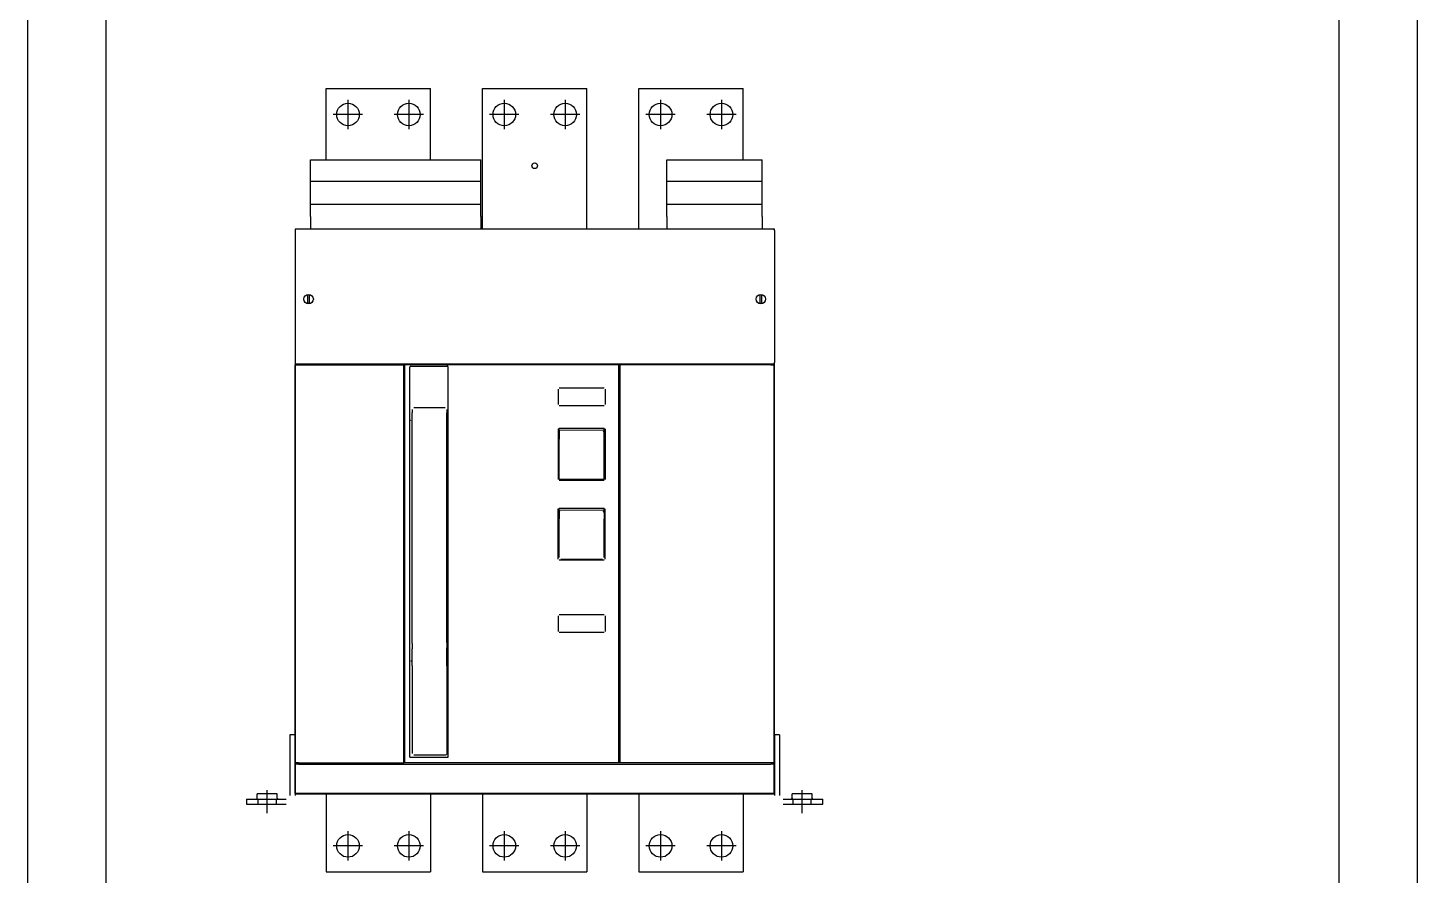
# Model space of a CAD drawing. Header units: metres. Extents: x -364 to 984, y 2601 to 8084.
# Drawn here: x -364 to 436, y 7038 to 7525 of the extents above; entities that cross this region are included whole.
import ezdxf

# ---------------------------------------------------------------- set-up
doc = ezdxf.new("R2010")
doc.units = ezdxf.units.M

# ---------------------------------------------------------------- blocks, each defined once
blk = doc.blocks.new('ABB-TR_E2_3')
for p, q in [((46, 451), (106, 451)), ((46, 409.999817), (46, 451)), ((106, 409.999817), (106, 451)), ((136, 451), (196, 451)), ((136, 369.999817), (136, 451)), ((196, 369.999817), (196, 451)), ((226, 451), (286, 451)), ((226, 369.999817), (226, 451)), ((286, 409.999817), (286, 451)), ((58.5, 444.450012), (58.5, 427.549988)), ((93.5, 444.450012), (93.5, 427.549988)), ((148.5, 444.450012), (148.5, 427.549988)), ((183.5, 444.450012), (183.5, 427.549988)), ((238.5, 444.450012), (238.5, 427.549988)), ((273.5, 444.450012), (273.5, 427.549988)), ((66.950013, 436), (50.049988, 436)), ((101.950013, 436), (85.049988, 436)), ((156.950013, 436), (140.049988, 436)), ((191.950013, 436), (175.049988, 436)), ((246.950013, 436), (230.049988, 436)), ((281.950013, 436), (265.049988, 436)), ((37, 409.853576), (37, 410)), ((37, 410), (135, 410)), ((37, 402.185974), (37, 409.853576)), ((135, 410), (135, 409.853576)), ((135, 402.185974), (135, 409.853576)), ((242, 410), (297, 410)), ((242, 410), (242, 409.853576)), ((242, 402.185974), (242, 409.853576)), ((297, 409.853576), (297, 410)), ((297, 402.185974), (297, 409.853576)), ((37, 401.621155), (37, 402.185974)), ((37, 401.545593), (37, 401.621155)), ((37, 397.730408), (37, 401.545593)), ((135, 401.621155), (135, 402.185974)), ((135, 401.545593), (135, 401.621155)), ((135, 397.730408), (135, 401.545593)), ((242, 401.621155), (242, 402.185974)), ((242, 401.545593), (242, 401.621155)), ((242, 397.730408), (242, 401.545593)), ((297, 401.621155), (297, 402.185974)), ((297, 401.545593), (297, 401.621155)), ((297, 397.730408), (297, 401.545593)), ((37, 390.197326), (37, 397.730408)), ((37, 397.730408), (135, 397.730408)), ((135, 390.197326), (135, 397.730408)), ((242, 397.730408), (297, 397.730408)), ((242, 390.197326), (242, 397.730408)), ((297, 390.197326), (297, 397.730408)), ((37, 389.638489), (37, 390.197326)), ((37, 389.557068), (37, 389.638489)), ((37, 384.393616), (37, 389.557068)), ((37, 377.712097), (37, 384.393616)), ((37, 384.393616), (135, 384.393616)), ((135, 389.638489), (135, 390.197326)), ((135, 389.557068), (135, 389.638489)), ((135, 384.393616), (135, 389.557068)), ((135, 377.712097), (135, 384.393616)), ((242, 389.638489), (242, 390.197326)), ((242, 389.557068), (242, 389.638489)), ((242, 384.393616), (242, 389.557068)), ((242, 384.393616), (297, 384.393616)), ((242, 377.712097), (242, 384.393616)), ((297, 389.638489), (297, 390.197326)), ((297, 389.557068), (297, 389.638489)), ((297, 384.393616), (297, 389.557068)), ((297, 377.712097), (297, 384.393616)), ((37, 377.358581), (37, 377.712097)), ((37, 377.358581), (37, 370)), ((135, 377.358581), (135, 377.712097)), ((135, 377.358581), (135, 370)), ((242, 377.358581), (242, 377.712097)), ((242, 377.358581), (242, 370)), ((297, 377.358581), (297, 377.712097)), ((297, 377.358581), (297, 370)), ((28.699952, 370), (28, 370)), ((28, 370), (28, 369.299988)), ((28, 369.299988), (28, 293.200012)), ((28.339448, 369.899963), (28.100342, 369.899963)), ((28.100342, 369.899963), (28.100342, 369.661133)), ((29.925721, 370), (28.700013, 370)), ((302.07428, 370), (29.925721, 370)), ((303.299988, 370), (302.07428, 370)), ((304, 370), (303.299927, 370)), ((303.90033, 369.899963), (303.660523, 369.899963)), ((303.90033, 369.659973), (303.90033, 369.899963)), ((304, 369.299988), (304, 370)), ((304, 369.299988), (304, 293.200012)), ((35.400025, 331.964172), (35.400025, 332.470764)), ((35.400025, 327.535827), (35.400025, 331.964172)), ((36.200013, 331.964172), (36.200013, 332.470764)), ((36.200013, 331.964172), (36.200013, 327.535827)), ((295.799988, 331.964172), (295.799988, 332.470764)), ((295.799988, 327.535827), (295.799988, 331.964172)), ((296.599976, 331.964172), (296.599976, 332.470764)), ((296.599976, 331.964172), (296.599976, 327.535827)), ((35.400025, 327.535827), (35.400025, 327.029236)), ((36.200013, 327.535827), (36.200013, 327.029236)), ((295.799988, 327.535827), (295.799988, 327.029236)), ((296.599976, 327.535827), (296.599976, 327.029236)), ((28, 293.19281), (28, 45)), ((28.100342, 292.838867), (28.100342, 292)), ((28.100342, 292), (30.100342, 292)), ((28.100342, 62.75), (28.100342, 292)), ((28.700013, 292.5), (29.925721, 292.5)), ((29.925721, 292.5), (302.07428, 292.5)), ((30.100342, 292), (90.700318, 292)), ((43.600342, 292.5), (43.600342, 292)), ((90.700318, 62.75), (90.700318, 292)), ((91.200013, 63), (91.200013, 292)), ((92.1521, 292), (91.200013, 292)), ((213.547852, 292), (92.1521, 292)), ((94.200013, 66), (94.200013, 290.621094)), ((115.700013, 291), (94.700013, 291)), ((116.200013, 66), (116.200013, 290.642517)), ((214.5, 292), (213.547852, 292)), ((214.5, 63), (214.5, 292)), ((215.000367, 292), (215.000367, 62.75)), ((301.90033, 292), (215.000367, 292)), ((288.40033, 292), (288.40033, 292.5)), ((301.90033, 292), (303.90033, 292)), ((302.07428, 292.5), (303.299988, 292.5)), ((303.90033, 292), (303.90033, 292.840027)), ((303.90033, 62.75), (303.90033, 292)), ((304, 45), (304, 293.199951)), ((179.5, 278), (179.5, 269)), ((206, 278.5), (180, 278.5)), ((206.5, 278), (206.5, 269)), ((95.450013, 266.258911), (95.450013, 264.259521)), ((95.450013, 131.469177), (95.450013, 264.259521)), ((114.450013, 267.259094), (96.450013, 267.258911)), ((115.450013, 266.259094), (115.450013, 264.259704)), ((115.450013, 132.035766), (115.450013, 264.259704)), ((180, 268.5), (206, 268.5)), ((94.700013, 259.863586), (94.549622, 260.013977)), ((115.850342, 260.013977), (115.700013, 259.863586)), ((179.5, 255), (179.5, 226)), ((180, 252.15094), (179.999939, 250.722717)), ((180, 255.5), (206, 255.5)), ((180, 254.094116), (180, 255.5)), ((206, 254.355896), (180, 254.094116)), ((180, 254.094116), (180, 253.727722)), ((180, 253.724243), (180, 253.727722)), ((180, 253.727722), (180, 252.152893)), ((180, 252.152893), (180, 252.15094)), ((180, 250.722778), (180, 250.091125)), ((180, 250.091125), (180.000123, 249.20282)), ((180, 249.203003), (180, 249.137939)), ((180, 226), (180, 249.137939)), ((206, 254.355896), (206, 255.499939)), ((206, 254.355896), (206, 253.985473)), ((206, 253.985473), (206, 253.975097)), ((206, 249.479797), (206, 253.975097)), ((206, 249.479797), (206, 249.137939)), ((206, 246.478821), (206, 249.137939)), ((206.5, 255), (206.5, 226)), ((206, 226), (206, 246.478821)), ((180, 226), (180.516358, 226)), ((180, 225.5), (206, 225.5)), ((205.516358, 226), (180.516358, 226)), ((205.516358, 226), (206, 226)), ((179.5, 180), (179.5, 209)), ((180, 209.5), (206, 209.5)), ((180, 208.094116), (180, 209.5)), ((180, 208.094116), (180, 207.69751)), ((206, 208.355896), (180.000123, 208.094116)), ((206, 208.355896), (206, 209.499939)), ((206, 208.355896), (206, 207.985596)), ((206.5, 180), (206.5, 209)), ((180, 207.698181), (180, 203.351501)), ((180, 181), (180, 203.351501)), ((206, 207.985596), (206, 207.974487)), ((206, 207.974487), (206, 203.31488)), ((206, 181), (206, 203.31488)), ((206, 179.5), (180, 179.5)), ((181, 180), (205, 180)), ((179.5, 147.5), (179.5, 138.5)), ((206, 148), (180, 148)), ((206.5, 147.5), (206.5, 138.5)), ((180, 138), (206, 138)), ((95.450013, 131.469177), (95.450013, 128.399841)), ((95.450013, 118.606842), (95.450013, 128.399841)), ((115.450013, 132.035766), (115.450013, 128.96643)), ((115.450013, 118.606842), (115.450013, 128.96643)), ((95.449952, 121.430633), (94.700013, 121.430633)), ((115.700013, 121.430633), (115.449952, 121.430633)), ((116.200013, 121), (116.196656, 121)), ((95.450013, 118.606842), (95.450013, 113.591369)), ((95.450013, 113.591369), (95.450013, 86.441192)), ((115.450013, 118.606842), (115.450013, 113.591369)), ((115.450013, 113.591369), (115.450013, 86.441192)), ((115.450013, 94.25), (116.199952, 94.25)), ((95.450013, 86.441192), (95.450013, 68.25)), ((115.450013, 86.441192), (115.450013, 68.392853)), ((25, 79), (25, 74)), ((28, 79), (25, 79)), ((25, 74), (25, 44)), ((28, 74), (28, 44)), ((115.450013, 76.25), (116.199952, 76.25)), ((307, 79), (304, 79)), ((304, 79), (304, 74)), ((304, 74), (304, 44)), ((307, 79), (307, 74)), ((307, 74), (307, 44)), ((94.200013, 66), (116.200013, 66)), ((114.450013, 67.25), (96.450013, 67.25)), ((28.100342, 62.049988), (28.100342, 62.75)), ((30.100342, 62.75), (28.100342, 62.75)), ((28.100342, 45.100006), (28.100342, 62.049988)), ((30.100342, 62.049988), (28.100342, 62.049988)), ((28.800354, 62.75), (28.800354, 62.049988)), ((30.100342, 62.75), (90.700318, 62.75)), ((30.100342, 62.049988), (301.90033, 62.049988)), ((215.000367, 62.75), (90.700318, 62.75)), ((91.200013, 63), (92.1521, 63)), ((92.1521, 63), (213.547852, 63)), ((213.547852, 63), (214.5, 63)), ((301.90033, 62.75), (215.000367, 62.75)), ((303.90033, 62.75), (301.90033, 62.75)), ((303.90033, 62.049988), (301.90033, 62.049988)), ((303.200318, 62.75), (303.200318, 62.049988)), ((303.90033, 62.049988), (303.90033, 62.75)), ((303.90033, 45.100006), (303.90033, 62.049988)), ((0, 42), (5, 42)), ((0, 42), (0, 39)), ((5, 42), (23, 42)), ((12, 45), (6.25, 45)), ((6.25, 42.5), (6.25, 45)), ((6.75, 39), (6.75, 42)), ((12, 33.838867), (12, 47.161133)), ((17.75, 45), (12, 45)), ((17.25, 39), (17.25, 42)), ((17.75, 42.5), (17.75, 45)), ((17.75, 42.5), (17.75, 45)), ((28, 45), (304, 45)), ((30.100342, 45.100006), (28.100342, 45.100006)), ((301.90033, 45.100006), (30.100342, 45.100006)), ((46, 44.999847), (46, 0)), ((106, 44.999847), (106, 0)), ((136, 44.999847), (136, 0)), ((196, 44.999847), (196, 0)), ((226, 44.999847), (226, 0)), ((286, 44.999847), (286, 0)), ((303.90033, 45.100006), (301.90033, 45.100006)), ((309, 42), (327, 42)), ((320, 45), (314.25, 45)), ((314.25, 42.5), (314.25, 45)), ((314.75, 39), (314.75, 42)), ((320, 33.838867), (320, 47.161133)), ((325.75, 45), (320, 45)), ((325.25, 39), (325.25, 42)), ((325.75, 42.5), (325.75, 45)), ((325.75, 42.5), (325.75, 45)), ((327, 42), (332, 42)), ((332, 39), (332, 42)), ((0, 39), (5, 39)), ((5, 39), (23, 39)), ((309, 39), (327, 39)), ((327, 39), (332, 39)), ((58.5, 23.450012), (58.5, 6.549988)), ((93.5, 23.450012), (93.5, 6.549988)), ((148.5, 23.450012), (148.5, 6.549988)), ((183.5, 23.450012), (183.5, 6.549988)), ((238.5, 23.450012), (238.5, 6.549988)), ((273.5, 23.450012), (273.5, 6.549988)), ((66.950013, 15), (50.049988, 15)), ((101.950013, 15), (85.049988, 15)), ((156.950013, 15), (140.049988, 15)), ((191.950013, 15), (175.049988, 15)), ((246.950013, 15), (230.049988, 15)), ((281.950013, 15), (265.049988, 15)), ((46, 0), (106, 0)), ((136, 0), (196, 0)), ((226, 0), (286, 0))]:
    blk.add_line(p, q)
for points in [[(94.200013, 290.621094), (94.227417, 290.813354), (94.296143, 290.984436), (94.410157, 291.161438), (94.722901, 291.5)], [(116.200013, 290.642517), (116.181336, 290.804748), (116.064087, 291.085876), (115.953492, 291.242126), (115.714661, 291.5)], [(94.549622, 260.013977), (94.309815, 259.962158), (94.232667, 259.919678), (94.203736, 259.882751), (94.200013, 259.863586)], [(116.200013, 259.863586), (116.188965, 259.896606), (116.1698, 259.917663), (116.106324, 259.955444), (115.850342, 260.013977)], [(180.515381, 253.086792), (180.186829, 253.429992), (180.051697, 253.609619), (180.009949, 253.687195), (180.000123, 253.724243)], [(205.515381, 253.334839), (205.829896, 253.676147), (205.955323, 253.856567), (205.992432, 253.935852), (206, 253.975097)], [(180.516846, 207.050659), (180.17334, 207.411194), (180.020447, 207.632202), (180.002381, 207.679748), (180, 207.69751)], [(205.516907, 207.334167), (205.74115, 207.567749), (205.898133, 207.765747), (206, 207.974487)], [(115.450013, 68.392853), (115.441102, 68.256347), (115.390259, 67.983459), (115.181763, 67.586731), (114.950013, 67.383972), (114.70868, 67.284637), (114.450013, 67.25)], [(5.764557, 42), (5.895691, 42.02478), (6.090424, 42.13919), (6.232697, 42.370666), (6.25, 42.5)], [(17.75, 42.5), (17.767304, 42.370666), (17.909577, 42.13919), (18.10431, 42.02478), (18.235444, 42)], [(17.75, 42.5), (17.767304, 42.370666), (17.909577, 42.13919), (18.10431, 42.02478), (18.235444, 42)], [(314.25, 42.5), (314.232667, 42.370666), (314.090455, 42.13919), (313.895691, 42.02478), (313.764527, 42)], [(326.235474, 42), (326.10431, 42.02478), (325.909546, 42.13919), (325.767334, 42.370666), (325.75, 42.5)], [(326.235474, 42), (326.10431, 42.02478), (325.909546, 42.13919), (325.767334, 42.370666), (325.75, 42.5)]]:
    blk.add_lwpolyline(points)
for centre, radius in [((58.5, 436), 6.5), ((93.5, 436), 6.5), ((148.5, 436), 6.5), ((183.5, 436), 6.5), ((238.5, 436), 6.5), ((273.5, 436), 6.5), ((166, 406.5), 1.621), ((35.799988, 329.75), 2.75), ((296.200013, 329.75), 2.75), ((58.5, 15), 6.5), ((93.5, 15), 6.5), ((148.5, 15), 6.5), ((183.5, 15), 6.5), ((238.5, 15), 6.5), ((273.5, 15), 6.5)]:
    blk.add_circle(centre, radius)
blk = doc.blocks.new('ABB-IS2_80_60')
for p, q in [((45, 2055), (45, 145)), ((755, 145), (755, 2055))]:
    blk.add_line(p, q)
blk.add_lwpolyline([(0, 2100), (800, 2100), (800, 100), (0, 100)], close=True)

msp = doc.modelspace()

# ---------------------------------------------------------------- block references
for name, p in [('ABB-IS2_80_60', (-363.66, 5984.33)), ('ABB-TR_E2_3', (-237.8, 7039.4))]:
    msp.add_blockref(name, p)

doc.saveas('drawing.dxf')
